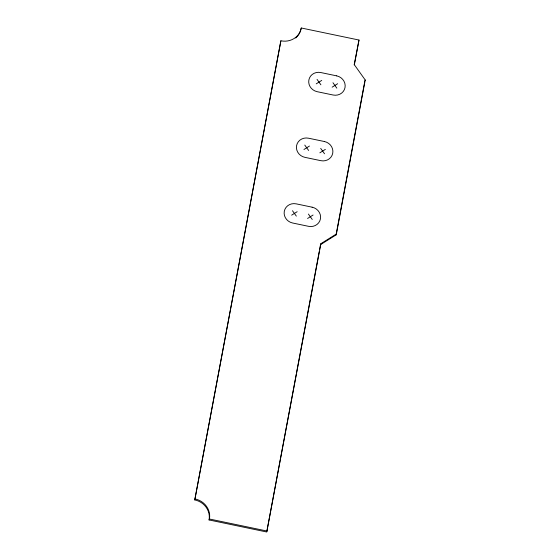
<?xml version="1.0" encoding="UTF-8"?>
<svg xmlns="http://www.w3.org/2000/svg" width="560" height="560" viewBox="0 0 560 560"><rect width="100%" height="100%" fill="white"/><g stroke="black" fill="none" stroke-linecap="round" stroke-linejoin="round"><path stroke-width="0.84" d="M336.406 233.975L320.88 243.691L266.742 532L209.062 519.96A17.759 16.667 20.8 0 0 194.775 499.919L280.882 40.789A17.759 16.667 20.8 0 0 301.315 28L358.995 40.04L354.368 64.764L365.225 79.996L336.406 233.975L336.042 234.927L320.516 244.65L319.557 249.795M194.775 499.919L280.882 40.789M266.903 531.139L296.282 374.171M296.597 372.456L319.235 251.51M354.165 64.869L358.995 40.04M336.042 234.927L364.7 81.809M301.315 28L300.951 28.952A17.759 16.667 20.8 0 1 295.701 38.024M364.861 80.948L365.225 79.996M209.062 519.96L209.426 519.001A17.759 16.667 20.8 0 0 195.139 498.967M320.516 244.65L320.88 243.691M316.239 83.839L321.741 80.395M332.15 87.164L337.645 83.72M303.954 149.499L309.449 146.055M319.858 152.817L325.36 149.373M291.662 215.152L297.164 211.708M307.573 218.477L313.075 215.033M209.426 519.001L267.106 531.048M332.976 82.74L336.819 88.137M317.065 79.422L320.908 84.812M320.691 148.4L324.534 153.79M304.78 145.075L308.623 150.472M308.399 214.053L312.249 219.45M292.488 210.735L296.338 216.125M336.693 75.866L320.782 72.541A10.36 9.723 20.8 0 0 308.861 80.003A10.36 9.723 20.8 0 0 317.198 91.693L333.109 95.011A10.36 9.723 20.8 0 0 345.023 87.556A10.36 9.723 20.8 0 0 336.693 75.866M324.401 141.519L308.49 138.201A10.36 9.723 20.8 0 0 296.576 145.663A10.36 9.723 20.8 0 0 304.906 157.346L320.817 160.671A10.36 9.723 20.8 0 0 332.738 153.209A10.36 9.723 20.8 0 0 324.401 141.519M312.116 207.179L296.205 203.854A10.36 9.723 20.8 0 0 284.291 211.316A10.36 9.723 20.8 0 0 292.621 223.006L308.532 226.324A10.36 9.723 20.8 0 0 320.446 218.869A10.36 9.723 20.8 0 0 312.116 207.179"/></g></svg>
